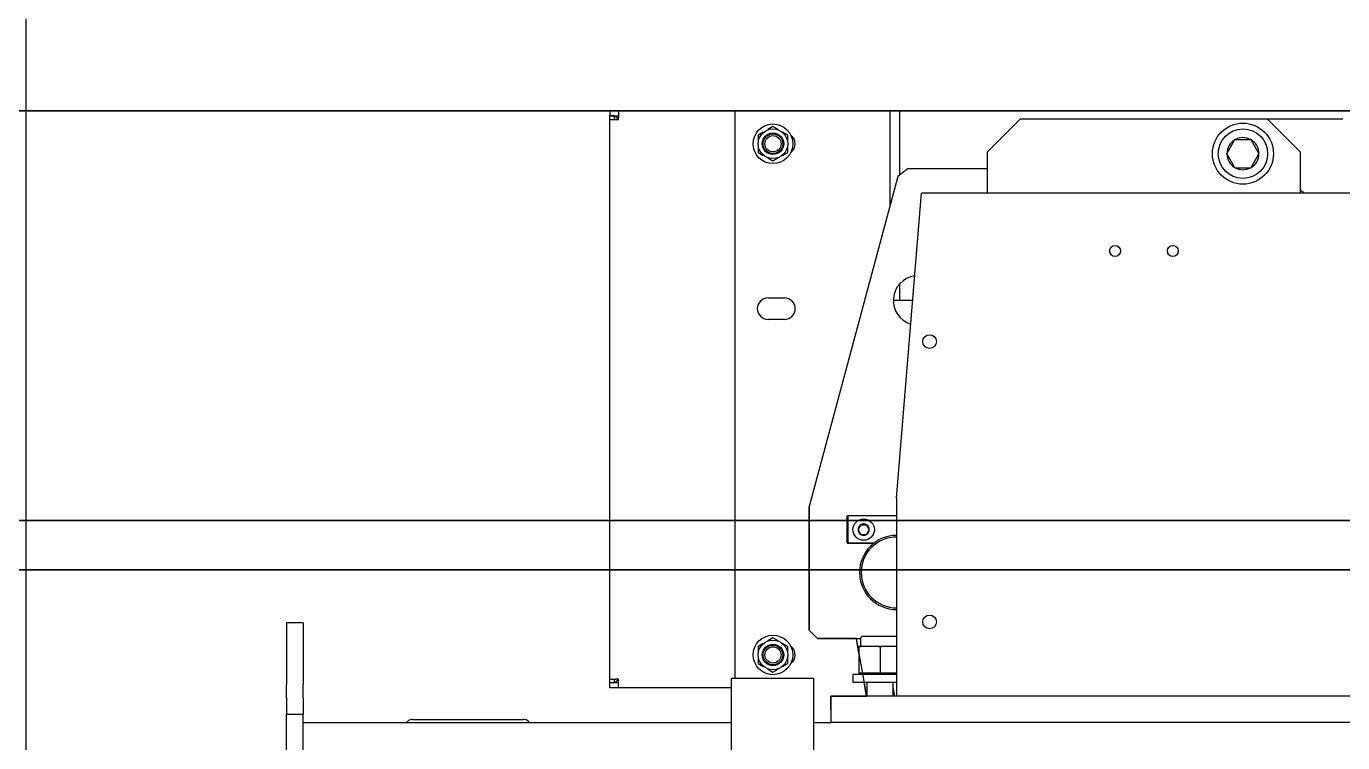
# Model space of a CAD drawing. Extents: x -599358 to 2865263, y -1062760 to 486533.
# Drawn here: x 1020337 to 1021205, y -668710 to -668238 of the extents above; entities that cross this region are included whole.
import ezdxf

# ---------------------------------------------------------------- set-up
doc = ezdxf.new("R2010")
doc.units = 0
for name, pattern in [('__DASH', [0.35, 0.25, -0.1]), ('DASH', [0.35, 0.25, -0.1]), ('DOTE', [2.42, 2, -0.2, 0.02, -0.2])]:
    doc.linetypes.add(name, pattern=pattern)
for name, color, linetype in [('A-AXIS-DOTE', 14, 'DOTE'), ('A-LIN-V', 9, 'Continuous'), ('GB／T1228-2006钢结构', 7, 'Continuous'), ('GB／T1229-1991钢结构', 7, 'Continuous'), ('GB／T1230-2006钢结构', 7, 'Continuous'), ('GB／T805-1988扣紧螺母', 7, 'Continuous'), ('N010102-0000042_', 7, 'Continuous'), ('N010122-0000126_', 7, 'Continuous'), ('N010122-0000152_', 7, 'Continuous'), ('N040301-0000158_', 7, 'Continuous'), ('N040301-0000177_', 7, 'Continuous'), ('N040301-0000649_', 7, 'Continuous'), ('N040301-0000651_', 7, 'Continuous'), ('N040301-0000652_', 7, 'Continuous'), ('N040405-0000004_', 7, 'Continuous'), ('N040405-0000005_', 7, 'Continuous'), ('N040413-0000113_', 7, 'Continuous'), ('N080101-0000135', 7, 'Continuous'), ('N080101-0000141', 7, 'Continuous'), ('N090201-0000001_', 7, 'Continuous'), ('N090202-0000006_', 7, 'Continuous'), ('N090203-0000031_', 7, 'Continuous'), ('N090403-0000088_', 7, 'Continuous'), ('NUT_GBIT_889.1_2', 7, 'Continuous'), ('WASHER_GBIT_95_2', 7, 'Continuous'), ('取电臂2', 7, 'Continuous'), ('挂板N040301-000128', 7, 'Continuous')]:
    doc.layers.add(name, color=color, linetype=linetype)

# ---------------------------------------------------------------- blocks, each defined once
blk = doc.blocks.new('23423wer')
at = {"color": 1, "linetype": 'DASH'}
blk.add_line((-1667421.02, 542339.9), (-1674651.93, 542339.9), dxfattribs=at)
at = {"color": 1}
for p, q in [((-1672697.12, 542087.9), (-1672697.12, 542147.9)), ((-1672693.12, 542083.9), (-1672697.12, 542087.9)), ((-1672674.26, 542083.9), (-1672693.12, 542083.9)), ((-1672669.12, 542055.9), (-1672674.26, 542083.9)), ((-1672686.72, 542049.47), (-1672686.72, 542055.9)), ((-1672686.72, 542055.9), (-1672669.12, 542055.9))]:
    blk.add_line(p, q, dxfattribs=at)
at = {"layer": 'A-LIN-V', "color": 1}
for p, q in [((-1674651.93, 542141.1), (-1670089.58, 542141.1)), ((-1671851.37, 542117.1), (-1674651.93, 542117.1))]:
    blk.add_line(p, q, dxfattribs=at)
at = {"layer": 'GB／T1228-2006钢结构', "color": 1, "linetype": 'Continuous'}
for p, q in [((-1672669.12, 542062.54), (-1672669.12, 542056.86)), ((-1672656.32, 542056.86), (-1672656.32, 542062.54)), ((-1672669.12, 542056.86), (-1672669.12, 542055.9)), ((-1672656.32, 542055.9), (-1672656.32, 542056.86))]:
    blk.add_line(p, q, dxfattribs=at)
at = {"layer": 'GB／T1229-1991钢结构', "color": 1, "linetype": 'Continuous'}
for p, q in [((-1672672.98, 542079.78), (-1672672.98, 542067.02)), ((-1672672.97, 542080.06), (-1672670.84, 542080.06)), ((-1672670.84, 542080.06), (-1672664.91, 542080.06)), ((-1672664.91, 542080.06), (-1672660.62, 542080.06)), ((-1672662.77, 542079.78), (-1672662.77, 542067.02)), ((-1672660.62, 542080.06), (-1672654.72, 542080.06)), ((-1672662.77, 542067.02), (-1672672.98, 542067.02)), ((-1672672.68, 542067.02), (-1672672.68, 542066.38)), ((-1672654.72, 542067.02), (-1672662.77, 542067.02))]:
    blk.add_line(p, q, dxfattribs=at)
for centre, radius, start, end in [((-1672666.98, 542041.42), 38.83, 95.7058, 98.89282), ((-1672655.73, 542079.31), 17.26, 177.50872, 178.42023), ((-1672668.77, 542041.43), 38.82, 81.10698, 84.2944), ((-1672656.74, 542041.07), 39.18, 95.68006, 98.85311)]:
    blk.add_arc(centre, radius, start, end, dxfattribs=at)
at = {"layer": 'GB／T1230-2006钢结构', "color": 1, "linetype": 'Continuous'}
for p, q in [((-1672654.72, 542066.38), (-1672675.92, 542066.38)), ((-1672675.92, 542066.38), (-1672675.92, 542062.54)), ((-1672654.72, 542062.54), (-1672675.92, 542062.54)), ((-1672675.92, 542062.54), (-1672675.92, 542062.54))]:
    blk.add_line(p, q, dxfattribs=at)
at = {"layer": 'GB／T805-1988扣紧螺母', "color": 1, "linetype": 'Continuous'}
for p, q in [((-1672672.32, 542084.21), (-1672672.32, 542083.83)), ((-1672672.32, 542083.83), (-1672672.32, 542081.08)), ((-1672671.72, 542084.86), (-1672671.85, 542084.82)), ((-1672671.85, 542080.09), (-1672671.72, 542080.06)), ((-1672654.72, 542084.86), (-1672671.72, 542084.86))]:
    blk.add_line(p, q, dxfattribs=at)
for centre, major_axis, start_param, end_param in [((-1672671.68, 542083.83), (0.64, 0), 1.796861, 3.141593), ((-1672671.68, 542081.08), (-0.64, 0), 0, 1.344732)]:
    blk.add_ellipse(centre, major_axis=major_axis, ratio=0.991144, start_param=start_param, end_param=end_param, dxfattribs=at)
at = {"layer": 'N010102-0000042_', "color": 1, "linetype": 'Continuous'}
for centre, radius in [((-1672714.72, 542323.9), 4.8), ((-1672714.72, 542323.9), 3.94), ((-1672714.72, 542075.9), 4.8), ((-1672714.72, 542075.9), 3.94)]:
    blk.add_circle(centre, radius, dxfattribs=at)
at = {"layer": 'N010122-0000126_', "color": 1, "linetype": 'Continuous'}
for p, q in [((-1672672.13, 542139.05), (-1672673.46, 542136.75)), ((-1672672.13, 542139.05), (-1672672.11, 542139.1)), ((-1672672.11, 542139.1), (-1672672.05, 542139.1)), ((-1672669.39, 542139.1), (-1672669.33, 542139.1)), ((-1672669.33, 542139.1), (-1672669.31, 542139.05)), ((-1672667.98, 542136.75), (-1672669.31, 542139.05)), ((-1672673.49, 542136.7), (-1672673.46, 542136.75)), ((-1672673.46, 542136.65), (-1672673.49, 542136.7)), ((-1672673.46, 542136.65), (-1672672.13, 542134.35)), ((-1672672.11, 542134.3), (-1672672.13, 542134.35)), ((-1672672.05, 542134.3), (-1672672.11, 542134.3)), ((-1672672.05, 542134.3), (-1672669.39, 542134.3)), ((-1672669.33, 542134.3), (-1672669.39, 542134.3)), ((-1672669.31, 542134.35), (-1672669.33, 542134.3)), ((-1672669.31, 542134.35), (-1672667.98, 542136.65)), ((-1672667.98, 542136.75), (-1672667.95, 542136.7)), ((-1672667.95, 542136.7), (-1672667.98, 542136.65))]:
    blk.add_line(p, q, dxfattribs=at)
blk.add_circle((-1672670.72, 542136.7), 5.2, dxfattribs=at)
for centre, radius, start, end in [((-1672670.72, 542136.7), 2.74, 121.00187, 178.99813), ((-1672670.72, 542136.7), 2.74, 61.00187, 118.99813), ((-1672670.72, 544492.28), 2353.19, 269.96761, 270.03239), ((-1672670.72, 542136.7), 2.74, 1.00187, 58.99813), ((-1672670.72, 542136.7), 2.74, 181.00187, 238.99813), ((-1672670.72, 542136.7), 2.74, 241.00187, 298.99813), ((-1672670.72, 542136.7), 2.74, 301.00187, 358.99813)]:
    blk.add_arc(centre, radius, start, end, dxfattribs=at)
at = {"layer": 'N010122-0000152_', "color": 1, "linetype": 'Continuous'}
for p, q in [((-1672490.72, 542325.76), (-1672494.5, 542319.23)), ((-1672490.72, 542325.76), (-1672490.65, 542325.9)), ((-1672490.65, 542325.9), (-1672490.49, 542325.9)), ((-1672482.95, 542325.9), (-1672482.79, 542325.9)), ((-1672482.79, 542325.9), (-1672482.72, 542325.76)), ((-1672478.95, 542319.23), (-1672482.72, 542325.76)), ((-1672494.57, 542319.1), (-1672494.5, 542319.23)), ((-1672494.5, 542318.96), (-1672494.57, 542319.1)), ((-1672494.5, 542318.96), (-1672490.72, 542312.43)), ((-1672482.72, 542312.43), (-1672478.95, 542318.96)), ((-1672478.95, 542319.23), (-1672478.87, 542319.1)), ((-1672478.87, 542319.1), (-1672478.95, 542318.96)), ((-1672490.65, 542312.3), (-1672490.72, 542312.43)), ((-1672490.49, 542312.3), (-1672490.65, 542312.3)), ((-1672490.49, 542312.3), (-1672482.95, 542312.3)), ((-1672482.79, 542312.3), (-1672482.95, 542312.3)), ((-1672482.72, 542312.43), (-1672482.79, 542312.3))]:
    blk.add_line(p, q, dxfattribs=at)
blk.add_circle((-1672486.72, 542319.1), 12, dxfattribs=at)
for start, end in [(120.98415, 179.01585), (60.98415, 119.01585), (0.98415, 59.01585), (180.98415, 239.01585), (300.98415, 359.01585), (240.98415, 299.01585)]:
    blk.add_arc((-1672486.72, 542319.1), 7.78, start, end, dxfattribs=at)
blk.add_open_spline([(-1672490.49, 542325.9), (-1672490.36, 542325.9), (-1672490.11, 542325.9), (-1672489.73, 542325.9), (-1672489.36, 542325.9), (-1672488.99, 542325.9), (-1672488.58, 542325.9), (-1672488.15, 542325.9), (-1672487.51, 542325.9), (-1672486.72, 542325.9), (-1672485.92, 542325.9), (-1672485.29, 542325.9), (-1672484.76, 542325.9), (-1672484.19, 542325.9), (-1672483.57, 542325.9), (-1672483.16, 542325.9), (-1672482.95, 542325.9)], degree=3, knots=[0, 0, 0, 0, 0.051867, 0.102708, 0.152692, 0.202003, 0.250846, 0.313473, 0.37555, 0.500066, 0.625206, 0.687747, 0.750921, 0.832003, 0.91475, 1, 1, 1, 1], dxfattribs=at)
at = {"layer": 'N040301-0000158_', "color": 1, "linetype": 'Continuous'}
for p, q in [((-1672678.32, 542143.5), (-1672678.72, 542143.1)), ((-1672678.72, 542130.3), (-1672678.72, 542143.1)), ((-1672678.32, 542143.5), (-1672678.32, 542130.3)), ((-1672678.32, 542143.5), (-1672654.72, 542143.5)), ((-1672678.32, 542129.9), (-1672678.72, 542130.3)), ((-1672678.32, 542130.3), (-1672678.72, 542130.3)), ((-1672678.32, 542129.9), (-1672678.32, 542130.3)), ((-1672678.32, 542130.3), (-1672665.52, 542130.3)), ((-1672666.03, 542129.9), (-1672678.32, 542129.9))]:
    blk.add_line(p, q, dxfattribs=at)
at = {"layer": 'N040301-0000177_', "color": 1, "linetype": 'Continuous'}
for p, q in [((-1672950.72, 542091.5), (-1672950.72, 542061.5)), ((-1672942.72, 542091.5), (-1672950.72, 542091.5)), ((-1672942.72, 542091.5), (-1672942.72, 542061.5)), ((-1672950.72, 542055.1), (-1672950.72, 542061.5)), ((-1672942.72, 542055.1), (-1672942.72, 542061.5)), ((-1672950.72, 542055.1), (-1672950.72, 542047.1)), ((-1672942.72, 542055.1), (-1672942.72, 542047.1)), ((-1672950.72, 542039.1), (-1672950.72, 542047.1)), ((-1672950.72, 542047.1), (-1672942.72, 542047.1)), ((-1672942.72, 542039.1), (-1672942.72, 542047.1)), ((-1672950.72, 541911.1), (-1672950.72, 542039.1)), ((-1672942.72, 542035.53), (-1672942.72, 542039.1))]:
    blk.add_line(p, q, dxfattribs=at)
at = {"layer": 'N040301-0000649_', "color": 1, "linetype": 'Continuous'}
for p, q in [((-1672382.72, 542055.9), (-1672686.72, 542055.9)), ((-1672686.72, 542055.9), (-1672686.72, 542043.1)), ((-1672382.72, 542043.1), (-1672686.72, 542043.1))]:
    blk.add_line(p, q, dxfattribs=at)
at = {"layer": 'N040301-0000651_', "color": 1, "linetype": 'Continuous'}
for p, q in [((-1672654.72, 542151.9), (-1672642.72, 542299.9)), ((-1672426.72, 542299.9), (-1672642.72, 542299.9)), ((-1672654.72, 542151.9), (-1672654.72, 542055.9))]:
    blk.add_line(p, q, dxfattribs=at)
for centre, radius in [((-1672548.72, 542271.9), 2.66), ((-1672520.72, 542271.9), 2.66), ((-1672638.72, 542227.9), 3.35), ((-1672638.72, 542091.9), 3.35)]:
    blk.add_circle(centre, radius, dxfattribs=at)
at = {"layer": 'N040301-0000652_', "color": 1, "linetype": 'Continuous'}
for p, q in [((-1672649.12, 542311.9), (-1672654.16, 542308.03)), ((-1672649.12, 542311.9), (-1672610.72, 542311.9)), ((-1672654.16, 542308.03), (-1672697.12, 542147.9)), ((-1672697.12, 542147.9), (-1672697.12, 542087.9)), ((-1672693.12, 542083.9), (-1672697.12, 542087.9)), ((-1672693.12, 542083.9), (-1672672.32, 542083.9))]:
    blk.add_line(p, q, dxfattribs=at)
blk.add_arc((-1672644.32, 542247.9), 12, 97.91532, 252.81375, dxfattribs=at)
at = {"layer": 'N040405-0000004_', "color": 1, "linetype": 'Continuous'}
blk.add_line((-1672646.94, 542247.9), (-1672656.32, 542247.9), dxfattribs=at)
at = {"layer": 'N040405-0000005_', "color": 1, "linetype": 'Continuous'}
for p, q in [((-1672733.12, 542064.64), (-1672733.12, 542339.9)), ((-1672733.12, 542339.9), (-1672731.52, 542339.9)), ((-1672731.52, 542339.9), (-1672662.72, 542339.9)), ((-1672662.72, 542339.9), (-1672657.92, 542339.9)), ((-1672657.92, 542339.9), (-1672656.32, 542339.9)), ((-1672657.92, 542294.01), (-1672657.92, 542339.9)), ((-1672656.32, 542339.9), (-1672653.12, 542339.9)), ((-1672653.12, 542308.83), (-1672653.12, 542339.9)), ((-1672653.12, 542247.9), (-1672653.12, 542256.06)), ((-1672717.12, 542249.1), (-1672709.12, 542249.1)), ((-1672709.12, 542238.7), (-1672717.12, 542238.7))]:
    blk.add_line(p, q, dxfattribs=at)
for centre, start, end in [((-1672709.12, 542323.9), 305.42736, 54.57264), ((-1672717.12, 542243.9), 90, 270), ((-1672709.12, 542243.9), 270, 90), ((-1672709.12, 542075.9), 305.42736, 54.57264)]:
    blk.add_arc(centre, 5.2, start, end, dxfattribs=at)
at = {"layer": 'N040413-0000113_', "color": 1, "linetype": 'Continuous'}
for p, q in [((-1672942.72, 542043.1), (-1672735.06, 542043.1)), ((-1672695.06, 542043.1), (-1672686.72, 542043.1)), ((-1672942.72, 542027.1), (-1672942.72, 542035.53))]:
    blk.add_line(p, q, dxfattribs=at)
at = {"layer": 'N080101-0000135', "color": 1, "linetype": 'Continuous'}
for p, q in [((-1672793.92, 542339.9), (-1672793.92, 542337.5)), ((-1672793.92, 542339.9), (-1672789.73, 542339.9)), ((-1672791.52, 542337.5), (-1672793.92, 542337.5)), ((-1672793.92, 542337.5), (-1672789.73, 542337.5)), ((-1672793.92, 542335.71), (-1672793.92, 542337.5)), ((-1672793.92, 542335.71), (-1672790.93, 542335.71)), ((-1672793.92, 542064.09), (-1672793.92, 542335.71)), ((-1672791.52, 542335.71), (-1672791.52, 542337.5)), ((-1672790.93, 542336.91), (-1672789.73, 542335.71)), ((-1672789.73, 542335.71), (-1672790.93, 542336.91)), ((-1672790.93, 542335.71), (-1672789.73, 542335.71)), ((-1672789.73, 542339.9), (-1672789.73, 542336.91)), ((-1672789.73, 542339.9), (-1672278.11, 542339.9)), ((-1672789.73, 542335.71), (-1672789.73, 542336.91)), ((-1672793.92, 542064.09), (-1672790.93, 542064.09)), ((-1672793.92, 542062.3), (-1672793.92, 542064.09)), ((-1672791.52, 542062.3), (-1672793.92, 542062.3)), ((-1672793.92, 542059.9), (-1672793.92, 542062.3)), ((-1672789.73, 542062.3), (-1672793.92, 542062.3)), ((-1672791.52, 542062.3), (-1672791.52, 542064.09)), ((-1672790.93, 542062.89), (-1672789.73, 542064.09)), ((-1672789.73, 542064.09), (-1672790.93, 542064.09)), ((-1672790.93, 542062.89), (-1672789.73, 542064.09)), ((-1672789.73, 542062.89), (-1672789.73, 542064.09)), ((-1672789.73, 542059.9), (-1672789.73, 542062.89)), ((-1672789.73, 542059.9), (-1672793.92, 542059.9)), ((-1672735.06, 542059.9), (-1672789.73, 542059.9))]:
    blk.add_line(p, q, dxfattribs=at)
for points in [[(-1672790.93, 542336.91), (-1672791.09, 542337.01), (-1672791.24, 542337.1), (-1672791.46, 542337.3), (-1672791.52, 542337.39), (-1672791.52, 542337.49)], [(-1672791.51, 542337.5), (-1672791.42, 542337.5), (-1672791.32, 542337.43), (-1672791.13, 542337.22), (-1672791.03, 542337.06), (-1672790.93, 542336.91)], [(-1672791.52, 542062.3), (-1672791.52, 542062.4), (-1672791.46, 542062.5), (-1672791.24, 542062.69), (-1672791.09, 542062.79), (-1672790.93, 542062.89)], [(-1672790.93, 542062.89), (-1672791.03, 542062.73), (-1672791.13, 542062.58), (-1672791.32, 542062.36), (-1672791.42, 542062.3), (-1672791.51, 542062.3)]]:
    blk.add_open_spline(points, degree=3, knots=[0, 0, 0, 0, 0.5, 0.5, 1, 1, 1, 1], dxfattribs=at)
at = {"layer": 'N080101-0000141', "color": 1, "linetype": 'Continuous'}
for p, q in [((-1672892.56, 542043.1), (-1672892.06, 542043.59)), ((-1672889.62, 542044.61), (-1672882.03, 542044.61)), ((-1672882.03, 542044.61), (-1672843.41, 542044.61)), ((-1672843.41, 542044.61), (-1672835.82, 542044.61)), ((-1672833.38, 542043.59), (-1672832.88, 542043.1))]:
    blk.add_line(p, q, dxfattribs=at)
for centre, start, end in [((-1672889.62, 542041.15), 90, 135), ((-1672835.82, 542041.15), 45, 90)]:
    blk.add_arc(centre, 3.45, start, end, dxfattribs=at)
at = {"layer": 'N090201-0000001_', "color": 1, "linetype": 'Continuous'}
blk.add_line((-1672655.51, 542055.9), (-1672656.32, 542060.47), dxfattribs=at)
at = {"layer": 'N090202-0000006_', "color": 1, "linetype": 'Continuous'}
for radius in [18, 17.2]:
    blk.add_arc((-1672654.72, 542115.9), radius, 90, 270, dxfattribs=at)
at = {"layer": 'N090203-0000031_', "color": 1, "linetype": 'Continuous'}
for p, q in [((-1672672.98, 542076.65), (-1672674.26, 542083.9)), ((-1672669.32, 542055.9), (-1672670.49, 542062.54))]:
    blk.add_line(p, q, dxfattribs=at)
at = {"layer": 'N090403-0000088_', "color": 1, "linetype": 'Continuous'}
blk.add_line((-1672438.31, 542335.9), (-1672474.72, 542335.9), dxfattribs=at)
blk.add_arc((-1672462.72, 542294.3), 8, 44.42694, 60, dxfattribs=at)
at = {"layer": 'NUT_GBIT_889.1_2', "color": 1, "linetype": 'Continuous'}
for p, q in [((-1672719.41, 542329.5), (-1672721.92, 542328.05)), ((-1672714.72, 542332.21), (-1672717.23, 542330.76)), ((-1672712.21, 542330.76), (-1672714.72, 542332.21)), ((-1672707.52, 542328.05), (-1672710.03, 542329.5)), ((-1672721.92, 542328.05), (-1672721.92, 542325.16)), ((-1672721.92, 542322.63), (-1672721.92, 542319.74)), ((-1672707.52, 542325.16), (-1672707.52, 542328.05)), ((-1672707.52, 542319.74), (-1672707.52, 542322.63)), ((-1672721.92, 542319.74), (-1672719.41, 542318.29)), ((-1672717.23, 542317.03), (-1672714.72, 542315.58)), ((-1672714.72, 542315.58), (-1672712.21, 542317.03)), ((-1672710.03, 542318.29), (-1672707.52, 542319.74)), ((-1672719.41, 542081.5), (-1672721.92, 542080.05)), ((-1672721.92, 542080.05), (-1672721.92, 542077.16)), ((-1672714.72, 542084.21), (-1672717.23, 542082.76)), ((-1672712.21, 542082.76), (-1672714.72, 542084.21)), ((-1672707.52, 542080.05), (-1672710.03, 542081.5)), ((-1672707.52, 542077.16), (-1672707.52, 542080.05)), ((-1672721.92, 542074.63), (-1672721.92, 542071.74)), ((-1672707.52, 542071.74), (-1672707.52, 542074.63)), ((-1672721.92, 542071.74), (-1672719.41, 542070.29)), ((-1672717.23, 542069.03), (-1672714.72, 542067.58)), ((-1672714.72, 542067.58), (-1672712.21, 542069.03)), ((-1672710.03, 542070.29), (-1672707.52, 542071.74))]:
    blk.add_line(p, q, dxfattribs=at)
for centre, radius in [((-1672714.72, 542323.9), 7.19), ((-1672714.72, 542323.9), 5.2), ((-1672714.72, 542075.9), 7.19), ((-1672714.72, 542075.9), 5.2)]:
    blk.add_circle(centre, radius, dxfattribs=at)
at = {"layer": 'WASHER_GBIT_95_2', "color": 1, "linetype": 'Continuous'}
for centre, radius in [((-1672714.72, 542323.9), 9.6), ((-1672486.72, 542319.1), 14.8), ((-1672714.72, 542075.9), 9.6)]:
    blk.add_circle(centre, radius, dxfattribs=at)
at = {"layer": '取电臂2', "color": 1, "linetype": 'Continuous'}
for p, q in [((-1672735.06, 542064.64), (-1672735.06, 542001.23)), ((-1672735.06, 542064.64), (-1672733.46, 542064.64)), ((-1672733.46, 542064.64), (-1672696.66, 542064.64)), ((-1672696.66, 542064.64), (-1672695.06, 542064.64)), ((-1672695.06, 542064.64), (-1672695.06, 542016.83))]:
    blk.add_line(p, q, dxfattribs=at)
at = {"layer": '挂板N040301-000128', "color": 1, "linetype": 'Continuous'}
for p, q in [((-1672610.72, 542319.9), (-1672594.72, 542335.9)), ((-1672474.72, 542335.9), (-1672594.72, 542335.9)), ((-1672474.72, 542335.9), (-1672458.72, 542319.9)), ((-1672610.72, 542319.9), (-1672610.72, 542299.9)), ((-1672458.72, 542299.9), (-1672458.72, 542319.9))]:
    blk.add_line(p, q, dxfattribs=at)
blk = doc.blocks.new('55555')
at = {"layer": 'A-AXIS-DOTE', "linetype": '__DASH', "ltscale": 2}
blk.add_line((8250, -3360.66), (8250, 6078.53), dxfattribs=at)
blk = doc.blocks.new('23423wer-M')
at = {"color": 1, "linetype": 'DASH'}
blk.add_line((1667421.02, 542339.9), (1674651.93, 542339.9), dxfattribs=at)
at = {"layer": 'A-LIN-V', "color": 1}
for p, q in [((1674651.93, 542141.1), (1670089.58, 542141.1)), ((1671851.37, 542117.1), (1674651.93, 542117.1))]:
    blk.add_line(p, q, dxfattribs=at)

msp = doc.modelspace()

# ---------------------------------------------------------------- block references
at = {"xscale": 1.35874988235309, "yscale": 1.35874988235309, "zscale": 1.35874988235309}
for name, p in [('23423wer-M', (-1252955.74, -1405197.51)), ('23423wer', (3293630.5, -1405197.51))]:
    msp.add_blockref(name, p, dxfattribs=at)
at = {"layer": 'A-LIN-V'}
msp.add_blockref('55555', (1012087.38, -666643.24), dxfattribs=at)

doc.saveas('drawing.dxf')
